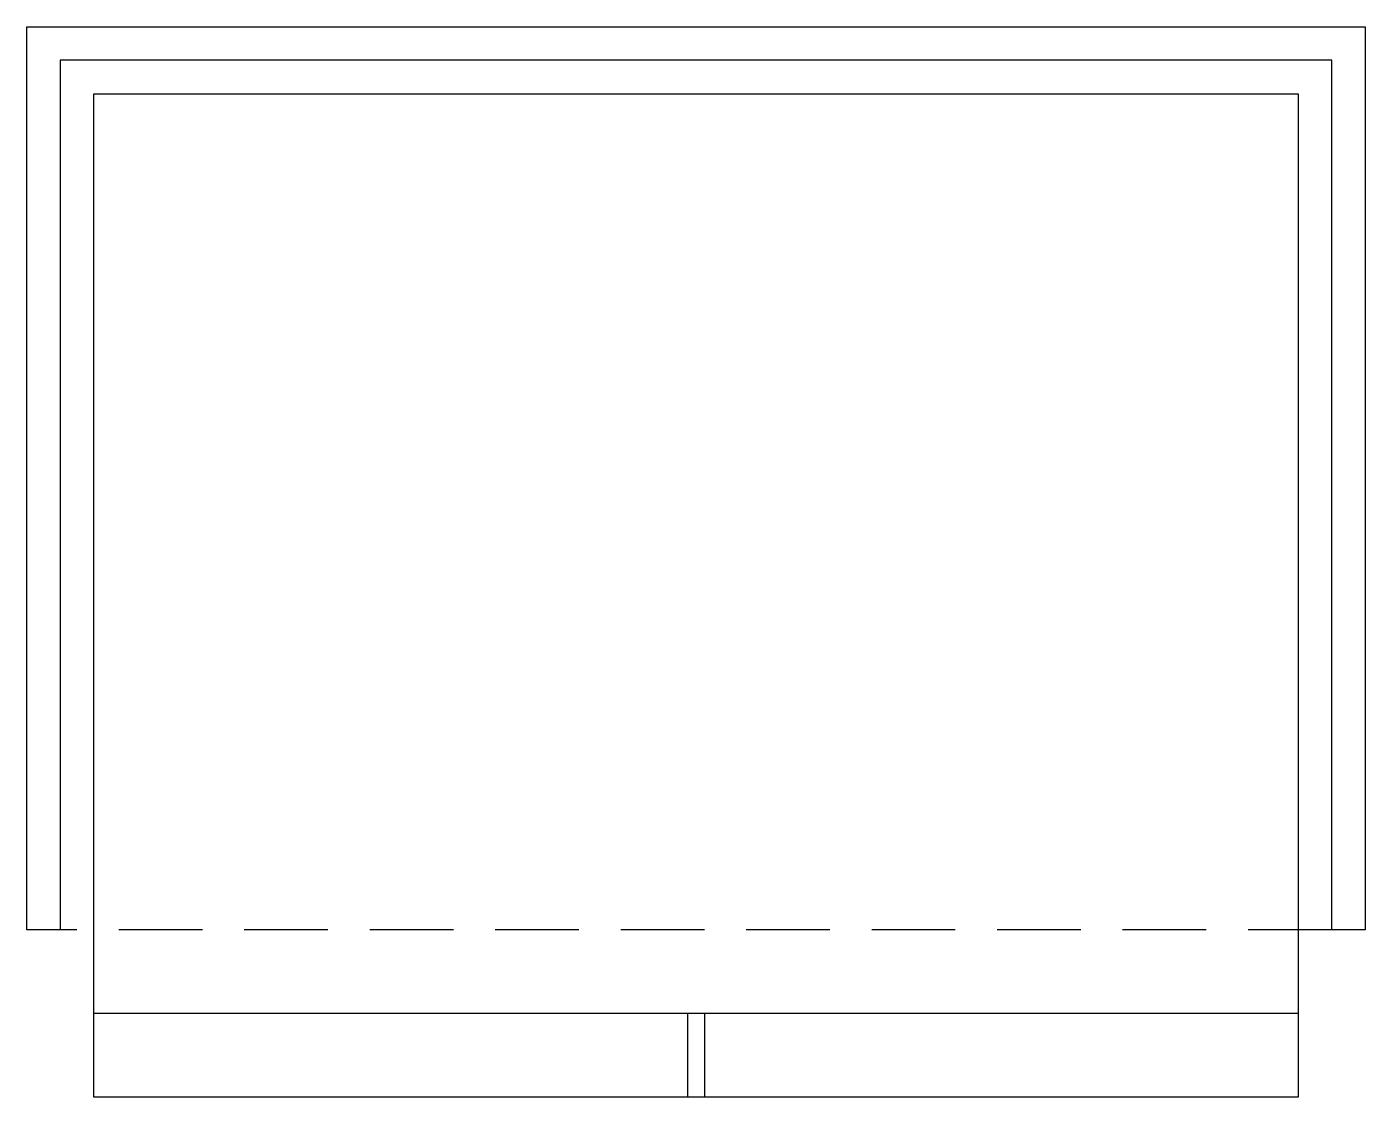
# Model space of a CAD drawing. Header units: millimetres. Extents: x -400 to 400, y -320 to 320.
import ezdxf

# ---------------------------------------------------------------- set-up
doc = ezdxf.new("R2010")
doc.units = ezdxf.units.MM
doc.header["$MEASUREMENT"] = 0
doc.linetypes.add('( Dashed )', pattern=[0.75, 0.5, -0.25])

# ---------------------------------------------------------------- blocks, each defined once
blk = doc.blocks.new('tulanhmb')
at = {"color": 0, "linetype": '( Dashed )', "lineweight": -2, "ltscale": 100}
blk.add_line((380, -540), (-380, -540), dxfattribs=at)
at = {"color": 0, "linetype": 'ByBlock', "lineweight": -2}
blk.add_line((360, -590), (-360, -590), dxfattribs=at)
for p, q in [((-5, -590), (-5, -640)), ((5, -590), (5, -640))]:
    blk.add_line(p, q)
for points in [[(380, -540), (380, -20), (-380, -20), (-380, -540), (-400, -540), (-400, 0), (400, 0), (400, -540)], [(-360, -40), (360, -40), (360, -640), (-360, -640)]]:
    blk.add_lwpolyline(points, close=True, dxfattribs=at)

msp = doc.modelspace()

# ---------------------------------------------------------------- block references
msp.add_blockref('tulanhmb', (-0.07, 319.99))

doc.saveas('drawing.dxf')
